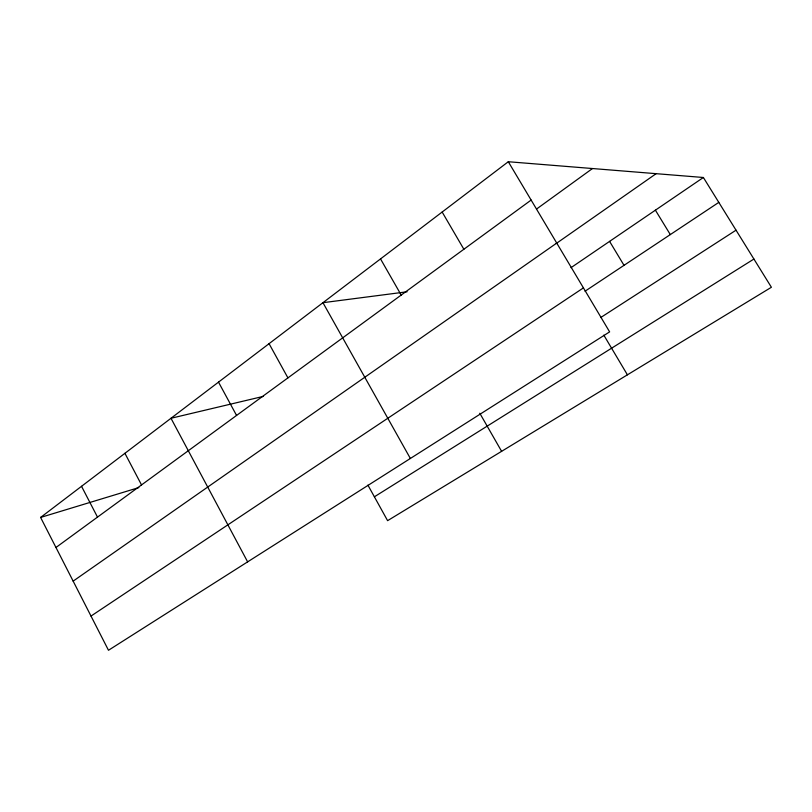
<?xml version="1.0" encoding="UTF-8"?>
<svg xmlns="http://www.w3.org/2000/svg" width="812" height="812" viewBox="0 0 812 812"><rect width="100%" height="100%" fill="white"/><g stroke="black" fill="none" stroke-linecap="round" stroke-linejoin="round"><path stroke-width="1.22" d="M508.302 161.73L609.629 331.875L108.483 650.27L40.6 517.437L508.302 161.73L703.385 177.493L771.4 287.265L387.598 520.665L367.917 485.119M55.957 547.491L531.139 200.067M536.57 209.029L592.486 168.531M73.151 581.128L556.748 243.072M556.159 243.559L656.137 173.677M571.019 267.655L703.385 177.493M91.005 616.064L583.432 287.884M585.046 291.214L718.803 202.381M600.718 317.533L736.027 230.192M374.383 496.802L753.912 259.048M40.6 517.437L138.832 487.596M263.524 396.337L170.987 418.271L247.63 561.863M407.096 291.782L322.953 302.693L410.364 458.475M655.396 210.176L670.306 234.587M609.589 241.387L624.012 265.331M603.813 335.133L627.412 374.829M442.154 212.033L463.865 249.254M479.79 413.247L501.613 451.33M380.523 258.906L401.199 295.071M269.066 343.679L287.925 377.895M218.509 382.127L236.566 415.439M124.916 453.309L141.532 484.926M81.535 486.307L97.501 517.122"/></g></svg>
